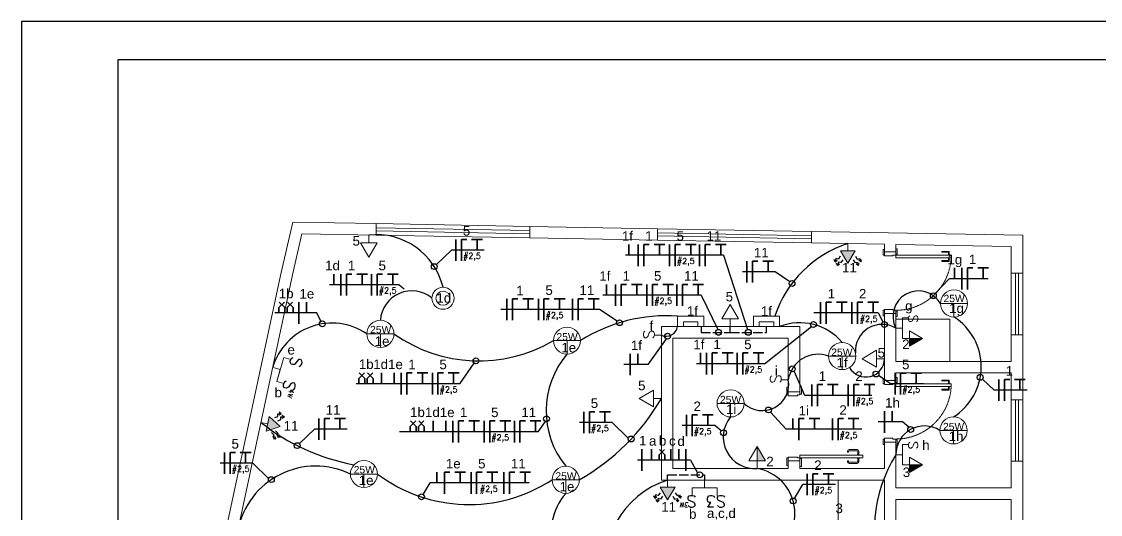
# Model space of a CAD drawing. Header units: millimetres. Extents: x 18652 to 51407, y 18252 to 30404.
# Drawn here: x 31086 to 32490, y 20580 to 21222 of the extents above; entities that cross this region are included whole.
import ezdxf

# ---------------------------------------------------------------- set-up
doc = ezdxf.new("R2010")
doc.units = ezdxf.units.MM
for name, pattern in [('ACAD_ISO02W100', [15, 12, -3]), ('ACAD_ISO04W100', [30, 24, -3, 0, -3]), ('CONTINU', [0]), ('HIDDEN', [0.375, 0.25, -0.125])]:
    doc.linetypes.add(name, pattern=pattern)
for name, color, linetype, lineweight in [('ARQ09252C', 252, 'Continuous', 9), ('EJEL05130C', 130, 'Continuous', 30), ('EJEL0550C', 50, 'Continuous', 35), ('EJEL0580C', 80, 'Continuous', 9), ('EJEL25170C', 170, 'Continuous', 25), ('EJEL25170T', 170, 'ACAD_ISO02W100', 25), ('EJEL25170TP', 1, 'ACAD_ISO04W100', 25), ('EJEL3040C', 40, 'Continuous', 9), ('EJELFORMATO', 170, 'Continuous', 25)]:
    doc.layers.add(name, color=color, linetype=linetype, lineweight=lineweight)
doc.styles.add('ROMANSI', font='RomanS')
doc.styles.add('SR60', font='simplex', dxfattribs={"height": 0.15})
doc.styles.add('SR80', font='SIMPLEX', dxfattribs={"height": 0.1})
doc.styles.get("Standard").update_dxf_attribs({"font": 'arial.ttf'})

# ---------------------------------------------------------------- blocks, each defined once
blk = doc.blocks.new('YTFTYF')
at = {"layer": 'EJEL0580C'}
for radius in [5.5, 3.5]:
    blk.add_circle((0, 0), radius, dxfattribs=at)
blk = doc.blocks.new('TYFYTFTY')
at = {"layer": 'EJEL0580C'}
for q in [(-208, 0), (208, 0), (0, -208)]:
    blk.add_line((0, 0), q, dxfattribs=at)
blk.add_circle((0, 0), 208, dxfattribs=at)
blk = doc.blocks.new('arandext')
at = {"layer": 'EJEL0580C', "linetype": 'Continuous'}
for p, q in [((0, 10), (0, 18)), ((0, -10), (0, 10)), ((0, -10), (0, -18))]:
    blk.add_line(p, q, dxfattribs=at)
blk.add_lwpolyline([(0, 18), (14.5, 18), (14.5, -18), (0, -18)], dxfattribs=at)
at = {"layer": 'EJEL0580C'}
blk.add_lwpolyline([(0, 10), (6.5, 10), (6.5, -10), (0, -10)], dxfattribs=at)
blk = doc.blocks.new('A$C358D43A7')
at = {"layer": 'EJEL0580C'}
for p, q in [((0, 0), (-15.9, 0)), ((0, 0), (0, 16.9)), ((0, 16.9), (0, -16.9)), ((0, 16.9), (28.7, 0)), ((28.7, 0), (0, -16.9))]:
    blk.add_line(p, q, dxfattribs=at)
blk = doc.blocks.new('A$C30B02EAA')
at = {"layer": 'EJEL0580C'}
h = blk.add_hatch(color=256, dxfattribs=at)
h.dxf.hatch_style = 1
h.paths.add_polyline_path([(0, 0), (0, -16.9), (28.7, 0)])
for p, q in [((0, 0), (-15.9, 0)), ((0, 0), (0, 16.9)), ((0, 16.9), (0, -16.9)), ((0, 16.9), (28.7, 0)), ((28.7, 0), (0, -16.9)), ((0, 0), (28.7, 0))]:
    blk.add_line(p, q, dxfattribs=at)
blk = doc.blocks.new('A$C21C60167')
at = {"layer": 'EJEL0580C'}
h = blk.add_hatch(color=256, dxfattribs=at)
h.dxf.hatch_style = 1
h.paths.add_polyline_path([(19.6, 13.8), (34.3, 13.8), (19.6, 38.6)])
for p, q in [((4.9, 13.8), (19.6, 38.6)), ((19.6, 38.6), (34.3, 13.8)), ((19.6, 13.8), (19.6, 38.6)), ((-19.6, 11.5), (-19.6, 0)), ((-19.6, 0), (19.6, 0)), ((19.6, 0), (0, 0)), ((0, 0), (0, -9.5)), ((19.6, 13.8), (4.9, 13.8)), ((4.9, 13.8), (34.3, 13.8)), ((19.6, 13.8), (19.6, 0)), ((0, -9.5), (0, -12.4))]:
    blk.add_line(p, q, dxfattribs=at)
at = {"layer": 'EJEL0580C', "style": 'SR80'}
blk.add_text('S', height=18.3, dxfattribs=at).set_placement((-26, 11.5))
blk = doc.blocks.new('A$C5CDA3447')
at = {"layer": 'EJEL0580C'}
blk.add_line((6.6, 0), (-6.6, 0), dxfattribs=at)
at = {"layer": 'EJEL0580C', "style": 'SR80'}
blk.add_text('S', height=21.2, rotation=270, dxfattribs=at).set_placement((6.6, 7.4))
blk = doc.blocks.new('s s4w')
at = {"layer": 'EJEL0580C'}
for p, q in [((11428, 26367.1), (11428, 26357.5)), ((11460.5, 26367.1), (11460.5, 26357.5)), ((11428, 26357.5), (11460.5, 26357.5)), ((11460.5, 26357.5), (11444.3, 26357.5)), ((11444.3, 26357.5), (11444.3, 26349.6)), ((11444.3, 26349.6), (11444.3, 26347.2))]:
    blk.add_line(p, q, dxfattribs=at)
for s, height, style, p in [('S', 15.2, 'SR80', (11422.7, 26367.1)), ('S', 15.2, 'SR80', (11454.6, 26367.1)), ('4W', 6.09, 'SR60', (11465.2, 26376.2))]:
    blk.add_text(s, height=height, dxfattribs=dict(at, style=style)).set_placement(p)
blk = doc.blocks.new('A$C71E37391')
at = {"layer": 'EJEL0550C', "ltscale": 0.015}
for p, q in [((7, 14), (-7, 14)), ((0, 0), (0, 14))]:
    blk.add_line(p, q, dxfattribs=at)
blk = doc.blocks.new('A$C1116134A')
at = {"layer": 'EJEL0550C', "ltscale": 0.015}
for p, q in [((0, -14), (0, 14)), ((0, 14), (7, 14))]:
    blk.add_line(p, q, dxfattribs=at)
blk = doc.blocks.new('se sew')
at = {"layer": 'EJEL0580C'}
for p, q in [((11559.7, 26459.4), (11559.7, 26449.8)), ((11592.2, 26459.4), (11592.2, 26449.8)), ((11559.7, 26449.8), (11592.2, 26449.8)), ((11592.2, 26449.8), (11576, 26449.8)), ((11576, 26449.8), (11576, 26441.9)), ((11576, 26441.9), (11576, 26439.5))]:
    blk.add_line(p, q, dxfattribs=at)
for s, height, style, p in [('S3', 15.24, 'SR80', (11548.1, 26459.4)), ('S', 15.2, 'SR80', (11586.3, 26459.4)), ('3W', 6.09, 'SR60', (11596.7, 26468.5))]:
    blk.add_text(s, height=height, dxfattribs=dict(at, style=style)).set_placement(p)
blk = doc.blocks.new('A$C33D512FD')
at = {"layer": 'EJEL0550C', "ltscale": 0.015}
for p, q in [((-3.8, 7), (3.3, 14)), ((-3.8, 0), (-3.8, 7)), ((3.8, 7), (-3.3, 14)), ((3.8, 0), (3.8, 7))]:
    blk.add_line(p, q, dxfattribs=at)
blk = doc.blocks.new('A$C51C8040F')
at = {"layer": 'EJEL0580C'}
h = blk.add_hatch(color=256, dxfattribs=at)
h.dxf.hatch_style = 1
h.paths.add_polyline_path([(0, -16.9), (28.7, 0), (0, 16.9)])
for p, q in [((0, 0), (-15.9, 0)), ((0, 0), (0, 16.9)), ((0, 16.9), (0, -16.9)), ((0, 16.9), (28.7, 0)), ((28.7, 0), (0, -16.9))]:
    blk.add_line(p, q, dxfattribs=at)
blk = doc.blocks.new('Tomada para iluminação de emergência')
at = {"layer": 'EJEL25170TP'}
for p, q in [((-0.179, 0.376), (-0.195, 0.335)), ((-0.165, 0.317), (-0.179, 0.376)), ((-0.179, 0.376), (-0.146, 0.346)), ((0.178, 0.376), (0.145, 0.346)), ((0.164, 0.317), (0.178, 0.376)), ((0.178, 0.376), (0.195, 0.335)), ((-0.221, 0.313), (-0.238, 0.272)), ((-0.207, 0.254), (-0.221, 0.313)), ((-0.221, 0.313), (-0.188, 0.284)), ((-0.163, 0.265), (-0.207, 0.254)), ((-0.121, 0.327), (-0.165, 0.317)), ((-0.132, 0.217), (-0.163, 0.265)), ((-0.09, 0.279), (-0.121, 0.327)), ((0.089, 0.279), (0.12, 0.327)), ((0.12, 0.327), (0.164, 0.317)), ((0.131, 0.217), (0.162, 0.265)), ((0.162, 0.265), (0.207, 0.254)), ((0.22, 0.313), (0.187, 0.284)), ((0.207, 0.254), (0.22, 0.313)), ((0.22, 0.313), (0.237, 0.272))]:
    blk.add_line(p, q, dxfattribs=at)
at = {"layer": 'EJEL0580C', "xscale": 0.0076, "yscale": 0.0076, "zscale": 0.0076, "rotation": 90}
blk.add_blockref('A$C51C8040F', (0, 0.121), dxfattribs=at)

msp = doc.modelspace()

# ---------------------------------------------------------------- linework, layer by layer
at = {"layer": 'ARQ09252C'}
for p, q in [((31438.9, 20960.8), (31423.9, 20895.4)), ((31438.9, 20960.8), (31547.3, 20958.9)), ((31547.3, 20943.9), (31547.3, 20958.9)), ((31547.3, 20958.9), (31747.3, 20955.3)), ((31450.8, 20945.6), (31438.6, 20892.1)), ((31547.3, 20943.9), (31450.8, 20945.6)), ((31547.3, 20953.4), (31747.3, 20949.8)), ((31547.3, 20949.4), (31747.3, 20945.8)), ((31547.3, 20943.9), (31747.3, 20940.3)), ((31913.6, 20952.3), (31747.3, 20955.3)), ((31747.3, 20940.3), (31747.3, 20955.3)), ((31913.5, 20942.8), (32113.5, 20939.2)), ((31913.6, 20937.3), (31913.6, 20952.3)), ((31913.6, 20952.3), (32113.6, 20948.7)), ((31913.6, 20946.8), (32113.6, 20943.2)), ((32388.6, 20943.7), (32113.6, 20948.7)), ((32113.6, 20933.7), (32113.6, 20948.7)), ((32388.6, 20894.2), (32388.6, 20943.7)), ((31913.6, 20937.3), (31747.3, 20940.3)), ((31913.6, 20937.3), (32113.6, 20933.7)), ((32208.6, 20932), (32113.6, 20933.7)), ((32208.6, 20922), (32208.6, 20932)), ((32373.6, 20929), (32223.6, 20931.7)), ((32223.6, 20922), (32223.6, 20931.7)), ((32373.6, 20894.2), (32373.6, 20929)), ((32207.1, 20925), (32207.1, 20918)), ((32208.6, 20925), (32207.1, 20925)), ((32207.1, 20918), (32208.6, 20918)), ((32208.6, 20918), (32208.6, 20925)), ((32208.6, 20922), (32223.6, 20922)), ((32208.6, 20922), (32223.6, 20922)), ((32208.6, 20917), (32208.6, 20922)), ((32219.6, 20917), (32208.6, 20917)), ((32223.6, 20918), (32219.6, 20918)), ((32219.6, 20918), (32219.6, 20917)), ((32223.6, 20919), (32223.6, 20926)), ((32223.6, 20926), (32225.1, 20926)), ((32223.6, 20922), (32223.6, 20918)), ((32225.1, 20919), (32223.6, 20919)), ((32223.6, 20914.5), (32223.6, 20918)), ((32223.6, 20918), (32295.6, 20918)), ((32225.1, 20926), (32225.1, 20919)), ((32283.5, 20921.6), (32283.5, 20922.7)), ((32283.5, 20922.7), (32292.2, 20922.7)), ((32292.2, 20921.6), (32283.5, 20921.6)), ((32283.7, 20921.6), (32283.7, 20922.7)), ((32291.5, 20918), (32291.5, 20918.2)), ((32293.8, 20918), (32291.5, 20918)), ((32291.8, 20918.5), (32293.5, 20918.5)), ((32293, 20922.7), (32292.2, 20922.7)), ((32292.2, 20921.6), (32292.2, 20918.5)), ((32292.2, 20918.5), (32293, 20918.5)), ((32293, 20918.5), (32293, 20922.7)), ((32293.8, 20918.2), (32293.8, 20918)), ((32295.6, 20918), (32295.6, 20914.5)), ((32295.6, 20914.5), (32223.6, 20914.5)), ((32292.2, 20910.9), (32283.5, 20910.9)), ((32283.5, 20910.9), (32283.5, 20909.7)), ((32283.5, 20909.7), (32292.2, 20909.7)), ((32283.7, 20910.9), (32283.7, 20909.7)), ((32293.8, 20914.5), (32291.5, 20914.5)), ((32291.5, 20914.5), (32291.5, 20914.3)), ((32291.8, 20914), (32293.5, 20914)), ((32292.2, 20910.9), (32292.2, 20914)), ((32293, 20909.7), (32292.2, 20909.7)), ((32293, 20914), (32293, 20909.7)), ((32293.8, 20914.3), (32293.8, 20914.5)), ((31423.9, 20895.4), (31333.5, 20473.6)), ((31438.6, 20892.1), (31351.2, 20484.5)), ((32373.6, 20894.2), (32388.6, 20894.2)), ((32373.6, 20894.2), (32373.6, 20814.2)), ((32379.1, 20894.2), (32379.1, 20814.2)), ((32383.1, 20894.2), (32383.1, 20814.2)), ((32388.6, 20894.2), (32388.6, 20814.2)), ((32207.1, 20846), (32207.1, 20839)), ((32208.6, 20846), (32207.1, 20846)), ((32219.6, 20847), (32208.6, 20847)), ((32208.6, 20847), (32208.6, 20842)), ((32208.6, 20839), (32208.6, 20846)), ((32219.6, 20846), (32219.6, 20847)), ((32223.6, 20846), (32219.6, 20846)), ((32223.6, 20842), (32223.6, 20846)), ((32223.6, 20838), (32223.6, 20845)), ((32223.6, 20845), (32225.1, 20845)), ((32225.1, 20845), (32225.1, 20838)), ((32207.1, 20839), (32208.6, 20839)), ((32208.6, 20754.4), (32208.6, 20842)), ((32208.6, 20842), (32223.6, 20842)), ((32208.6, 20842), (32223.6, 20842)), ((32223.6, 20779.4), (32223.6, 20842)), ((32225.1, 20838), (32223.6, 20838)), ((32223.6, 20834.4), (32293.6, 20834.4)), ((32293.6, 20834.4), (32293.6, 20779.4)), ((32098.6, 20824.8), (31918.6, 20824.8)), ((31918.6, 20824.8), (31918.6, 20624.8)), ((32098.6, 20739.8), (32098.6, 20824.8)), ((32083.6, 20809.8), (31933.6, 20809.8)), ((31933.6, 20809.8), (31933.6, 20639.8)), ((32083.6, 20809.8), (32083.6, 20739.8)), ((32373.6, 20779.4), (32373.6, 20814.2)), ((32373.6, 20814.2), (32388.6, 20814.2)), ((32388.6, 20729.6), (32388.6, 20814.2)), ((32373.6, 20779.4), (32223.6, 20779.4)), ((32373.6, 20764.4), (32223.6, 20764.4)), ((32223.6, 20764.4), (32223.6, 20754.4)), ((32373.6, 20729.6), (32373.6, 20764.4)), ((32098.6, 20736.8), (32098.6, 20746.8)), ((32098.6, 20746.8), (32100.6, 20746.8)), ((32100.6, 20746.8), (32100.6, 20736.8)), ((32207.1, 20757.4), (32207.1, 20750.4)), ((32208.6, 20757.4), (32207.1, 20757.4)), ((32207.1, 20750.4), (32208.6, 20750.4)), ((32208.6, 20750.4), (32208.6, 20757.4)), ((32223.6, 20754.4), (32208.6, 20754.4)), ((32208.6, 20754.4), (32223.6, 20754.4)), ((32208.6, 20749.4), (32208.6, 20754.4)), ((32219.6, 20749.4), (32208.6, 20749.4)), ((32223.6, 20750.4), (32219.6, 20750.4)), ((32219.6, 20750.4), (32219.6, 20749.4)), ((32223.6, 20751.4), (32223.6, 20758.4)), ((32223.6, 20758.4), (32225.1, 20758.4)), ((32223.6, 20754.4), (32223.6, 20750.4)), ((32225.1, 20751.4), (32223.6, 20751.4)), ((32223.6, 20746.9), (32223.6, 20750.4)), ((32223.6, 20750.4), (32295.6, 20750.4)), ((32295.6, 20746.9), (32223.6, 20746.9)), ((32225.1, 20758.4), (32225.1, 20751.4)), ((32283.5, 20754), (32283.5, 20755.1)), ((32283.5, 20755.1), (32292.2, 20755.1)), ((32292.2, 20754), (32283.5, 20754)), ((32283.7, 20754), (32283.7, 20755.1)), ((32291.5, 20750.4), (32291.5, 20750.6)), ((32293.8, 20750.4), (32291.5, 20750.4)), ((32293.8, 20746.9), (32291.5, 20746.9)), ((32291.5, 20746.9), (32291.5, 20746.7)), ((32291.8, 20750.9), (32293.5, 20750.9)), ((32291.8, 20746.4), (32293.5, 20746.4)), ((32293, 20755.1), (32292.2, 20755.1)), ((32292.2, 20754), (32292.2, 20750.9)), ((32292.2, 20750.9), (32293, 20750.9)), ((32292.2, 20743.3), (32292.2, 20746.4)), ((32293, 20750.9), (32293, 20755.1)), ((32293, 20746.4), (32293, 20742.2)), ((32293.8, 20750.6), (32293.8, 20750.4)), ((32293.8, 20746.7), (32293.8, 20746.9)), ((32295.6, 20750.4), (32295.6, 20746.9)), ((32081.6, 20745.8), (32081.6, 20735.8)), ((32083.6, 20745.8), (32081.6, 20745.8)), ((32081.6, 20735.8), (32083.6, 20735.8)), ((32083.6, 20735.8), (32083.6, 20745.8)), ((32098.6, 20739.8), (32083.6, 20739.8)), ((32098.6, 20739.8), (32083.6, 20739.8)), ((32083.6, 20739.8), (32083.6, 20734.8)), ((32083.6, 20739.8), (32083.6, 20734.8)), ((32095.6, 20734.8), (32083.6, 20734.8)), ((32095.6, 20734.8), (32083.6, 20734.8)), ((32095.6, 20734.8), (32095.6, 20735.8)), ((32095.6, 20734.8), (32095.6, 20735.8)), ((32098.6, 20735.8), (32095.6, 20735.8)), ((32098.6, 20739.8), (32098.6, 20735.8)), ((32098.6, 20739.8), (32098.6, 20735.8)), ((32100.6, 20736.8), (32098.6, 20736.8)), ((32292.2, 20743.3), (32283.5, 20743.3)), ((32283.5, 20743.3), (32283.5, 20742.2)), ((32283.5, 20742.2), (32292.2, 20742.2)), ((32283.7, 20743.3), (32283.7, 20742.2)), ((32293, 20742.2), (32292.2, 20742.2)), ((32373.6, 20729.6), (32388.6, 20729.6)), ((32373.6, 20729.6), (32373.6, 20649.6)), ((32379.1, 20729.6), (32379.1, 20649.6)), ((32383.1, 20729.6), (32383.1, 20649.6)), ((32388.6, 20729.6), (32388.6, 20649.6)), ((32207.1, 20678.4), (32207.1, 20671.4)), ((32208.6, 20678.4), (32207.1, 20678.4)), ((32219.6, 20679.4), (32208.6, 20679.4)), ((32208.6, 20679.4), (32208.6, 20674.4)), ((32208.6, 20671.4), (32208.6, 20678.4)), ((32219.6, 20678.4), (32219.6, 20679.4)), ((32223.6, 20678.4), (32219.6, 20678.4)), ((32223.6, 20674.4), (32223.6, 20678.4)), ((32223.6, 20670.4), (32223.6, 20677.4)), ((32223.6, 20677.4), (32225.1, 20677.4)), ((32225.1, 20677.4), (32225.1, 20670.4)), ((32160.6, 20661.3), (32160.6, 20662.3)), ((32162.1, 20662.3), (32162.1, 20661.3)), ((32162.8, 20664.6), (32173.3, 20664.6)), ((32173.3, 20663.1), (32162.8, 20663.1)), ((32174.1, 20657.8), (32174.1, 20662.3)), ((32175.6, 20662.3), (32175.6, 20657.8)), ((32207.1, 20671.4), (32208.6, 20671.4)), ((32223.6, 20674.4), (32208.6, 20674.4)), ((32208.6, 20674.4), (32208.6, 20639.8)), ((32208.6, 20674.4), (32223.6, 20674.4)), ((32223.6, 20614.8), (32223.6, 20674.4)), ((32225.1, 20670.4), (32223.6, 20670.4)), ((32081.6, 20643.8), (32081.6, 20653.8)), ((32081.6, 20653.8), (32083.6, 20653.8)), ((32095.6, 20654.8), (32083.6, 20654.8)), ((32095.6, 20654.8), (32083.6, 20654.8)), ((32083.6, 20649.8), (32083.6, 20654.8)), ((32083.6, 20649.8), (32083.6, 20654.8)), ((32083.6, 20653.8), (32083.6, 20643.8)), ((32083.6, 20649.8), (32083.6, 20639.8)), ((32098.6, 20649.8), (32083.6, 20649.8)), ((32098.6, 20649.8), (32083.6, 20649.8)), ((32095.6, 20654.8), (32095.6, 20653.8)), ((32095.6, 20654.8), (32095.6, 20653.8)), ((32098.6, 20653.8), (32095.6, 20653.8)), ((32098.6, 20657.3), (32180.6, 20657.3)), ((32098.6, 20653.8), (32098.6, 20657.3)), ((32098.6, 20649.8), (32098.6, 20653.8)), ((32098.6, 20649.8), (32098.6, 20653.8)), ((32180.6, 20653.8), (32098.6, 20653.8)), ((32100.6, 20652.8), (32098.6, 20652.8)), ((32098.6, 20652.8), (32098.6, 20642.8)), ((32098.6, 20639.8), (32098.6, 20649.8)), ((32100.6, 20642.8), (32100.6, 20652.8)), ((32162.1, 20661.3), (32160.6, 20661.3)), ((32162.1, 20649.8), (32160.6, 20649.8)), ((32160.6, 20649.8), (32160.6, 20648.8)), ((32162.1, 20648.8), (32162.1, 20649.8)), ((32173.3, 20648.1), (32162.8, 20648.1)), ((32176.3, 20657.8), (32173.3, 20657.8)), ((32173.3, 20657.8), (32173.3, 20657.3)), ((32173.3, 20657.3), (32176.3, 20657.3)), ((32173.3, 20653.3), (32173.3, 20653.8)), ((32173.3, 20653.8), (32176.3, 20653.8)), ((32176.3, 20653.3), (32173.3, 20653.3)), ((32175.6, 20657.8), (32174.1, 20657.8)), ((32175.6, 20653.3), (32174.1, 20653.3)), ((32174.1, 20653.3), (32174.1, 20648.8)), ((32175.6, 20648.8), (32175.6, 20653.3)), ((32176.3, 20657.3), (32176.3, 20657.8)), ((32176.3, 20653.8), (32176.3, 20653.3)), ((32180.6, 20657.3), (32180.6, 20653.8)), ((32373.6, 20614.8), (32373.6, 20649.6)), ((32373.6, 20649.6), (32388.6, 20649.6)), ((32388.6, 20614.8), (32388.6, 20649.6)), ((32083.6, 20639.8), (31933.6, 20639.8)), ((32083.6, 20643.8), (32081.6, 20643.8)), ((32098.6, 20642.8), (32100.6, 20642.8)), ((32208.6, 20639.8), (32098.6, 20639.8)), ((32162.8, 20646.6), (32173.3, 20646.6)), ((32208.6, 20624.8), (31918.6, 20624.8)), ((32148.6, 20624.8), (32148.6, 20434.8)), ((32208.6, 20434.8), (32208.6, 20624.8)), ((32223.6, 20614.8), (32373.6, 20614.8)), ((32388.6, 19825.9), (32388.6, 20614.8)), ((32223.6, 20434.8), (32223.6, 20599.8)), ((32223.6, 20599.8), (32373.6, 20599.8)), ((32373.6, 20434.8), (32373.6, 20599.8))]:
    msp.add_line(p, q, dxfattribs=at)
at = {"layer": 'ARQ09252C', "linetype": 'CONTINU'}
msp.add_line((32047.5, 20809.8), (32039.4, 20809.8), dxfattribs=at)
at = {"layer": 'ARQ09252C', "color": 0}
for p, q in [((32098.6, 20653.8), (32098.6, 20657.3)), ((32098.6, 20657.3), (32180.6, 20657.3)), ((32180.6, 20653.8), (32098.6, 20653.8)), ((32180.6, 20657.3), (32180.6, 20653.8))]:
    msp.add_line(p, q, dxfattribs=at)
at = {"layer": 'ARQ09252C', "linetype": 'HIDDEN'}
for centre in [(32223.6, 20918), (32223.6, 20750.4)]:
    msp.add_arc(centre, 72, 270, 0, dxfattribs=at)
at = {"layer": 'ARQ09252C'}
for centre, radius, start, end in [((32291.8, 20918.2), 0.3, 90, 180), ((32293.5, 20918.2), 0.3, 0, 90), ((32291.8, 20914.3), 0.3, 180, 270), ((32293.5, 20914.3), 0.3, 270, 0), ((32291.8, 20750.6), 0.3, 90, 180), ((32291.8, 20746.7), 0.3, 180, 270), ((32293.5, 20750.6), 0.3, 0, 90), ((32293.5, 20746.7), 0.3, 270, 360), ((32162.8, 20662.3), 2.25, 90, 180), ((32162.8, 20662.3), 0.75, 90, 180), ((32173.3, 20662.3), 2.25, 0, 90), ((32173.3, 20662.3), 0.75, 0, 90), ((32162.8, 20648.8), 2.25, 180, 270), ((32162.8, 20648.8), 0.75, 180, 270), ((32173.3, 20648.8), 2.25, 270, 0), ((32173.3, 20648.8), 0.75, 270, 0)]:
    msp.add_arc(centre, radius, start, end, dxfattribs=at)
at = {"layer": 'EJEL05130C', "ltscale": 0.2}
for p, q in [((31625.8, 20905.5), (31645.3, 20924.4)), ((31687.9, 20924.4), (31645.3, 20924.4)), ((31999.4, 20917.7), (31871.8, 20917.7)), ((31999.4, 20917.7), (32030.4, 20821)), ((32066.5, 20896), (32023.9, 20896)), ((32085.4, 20883.2), (32066.5, 20896)), ((32292.8, 20887.1), (32274.7, 20868)), ((32343.5, 20887.1), (32292.8, 20887.1)), ((31577.4, 20879.1), (31486.9, 20879.1)), ((31577.4, 20879.1), (31583.7, 20873.9)), ((31970.1, 20865.7), (31842.4, 20865.7)), ((31970.1, 20865.7), (31991.8, 20821)), ((31838.1, 20847.1), (31709.7, 20847.1)), ((31861, 20831.9), (31838.1, 20847.1)), ((31470, 20842.5), (31415.7, 20842.5)), ((31475.5, 20831.7), (31470, 20842.5)), ((32200.5, 20842.5), (32116.7, 20842.5)), ((32200.5, 20842.5), (32206.8, 20830.9)), ((32052.7, 20776.5), (32113.8, 20824.8)), ((31901.2, 20775.4), (31925, 20808.8)), ((31656.2, 20750.4), (31675, 20777.2)), ((31901.2, 20775.4), (31869.8, 20775.4)), ((32052.7, 20776.5), (31964, 20776.5)), ((32105, 20735.2), (32091.3, 20766.9)), ((32216.7, 20750.3), (32200.8, 20760.9)), ((31656.2, 20750.4), (31521.3, 20750.4)), ((32259.4, 20750.3), (32216.7, 20750.3)), ((32351.6, 20741.9), (32336.1, 20756.2)), ((32192.1, 20735.2), (32105, 20735.2)), ((32394.3, 20741.9), (32351.6, 20741.9)), ((32080.7, 20691), (32060.3, 20713.4)), ((31447.5, 20672.4), (31467, 20691.3)), ((31509.6, 20691.3), (31467, 20691.3)), ((31758.3, 20687.9), (31767.6, 20701.2)), ((31854.4, 20699.9), (31811.8, 20699.9)), ((31875.4, 20679.5), (31854.4, 20699.9)), ((31988, 20695.9), (31945.4, 20695.9)), ((31996.4, 20689), (31988, 20695.9)), ((32179.3, 20691), (32080.7, 20691)), ((32232, 20700.7), (32200.6, 20700.7)), ((32240.4, 20693.8), (32232, 20700.7)), ((31758.3, 20687.9), (31577.9, 20687.9)), ((31956.2, 20650.9), (31887.2, 20650.9)), ((31956.2, 20650.9), (31965.5, 20634.3)), ((31386.9, 20647), (31344.3, 20647)), ((31407.4, 20626.8), (31386.9, 20647)), ((31608.4, 20606.2), (31617.7, 20621.2)), ((31746.6, 20621.2), (31617.7, 20621.2)), ((32091.8, 20601), (32102.4, 20619.2)), ((32145, 20619.2), (32102.4, 20619.2))]:
    msp.add_line(p, q, dxfattribs=at)
at = {"layer": 'EJEL05130C', "ltscale": 0.001}
for centre in [(31623, 20902.9), (32088.5, 20881), (32272.3, 20865), (31477.3, 20828.3), (31864.1, 20829.8), (32116.3, 20827.6), (32208.6, 20827.5), (31992.8, 20817.3), (32031.6, 20817.3), (31926.6, 20812.3), (31677.2, 20780.3), (32088.7, 20769.7), (32197.7, 20763), (32333.3, 20758.7), (32057.8, 20716.2), (31769, 20704.8), (31999.4, 20686.6), (32242.8, 20690.8), (31879.1, 20678.4), (31444.7, 20669.8), (31968.4, 20631.8), (31411, 20625.5), (31606.4, 20603), (32089.9, 20597.7)]:
    msp.add_circle(centre, 3.8, dxfattribs=at)
at = {"layer": 'EJEL0550C', "ltscale": 0.015}
for p, q in [((31651, 20910.3), (31651, 20938.4)), ((31876.3, 20917.7), (31876.3, 20931.8)), ((31888.2, 20903.7), (31888.2, 20931.8)), ((31929.1, 20903.7), (31929.1, 20931.8)), ((31968.2, 20903.7), (31968.2, 20931.8)), ((32029.7, 20882), (32029.7, 20910)), ((32299.9, 20887.1), (32299.9, 20901.2)), ((32309.3, 20873.1), (32309.3, 20901.2)), ((31492.2, 20879.1), (31492.2, 20893.2)), ((31501.5, 20865.1), (31501.5, 20893.2)), ((31541.3, 20865.1), (31541.3, 20893.2)), ((31846.9, 20865.7), (31846.9, 20879.7)), ((31858.9, 20851.7), (31858.9, 20879.7)), ((31899.7, 20851.7), (31899.7, 20879.7)), ((31938.8, 20851.7), (31938.8, 20879.7)), ((31717.6, 20833), (31717.6, 20861.1)), ((31758.5, 20833), (31758.5, 20861.1)), ((31802.8, 20833), (31802.8, 20861.1)), ((31446.6, 20828.5), (31446.6, 20856.5)), ((31456.8, 20842.5), (31456.8, 20856.5)), ((32125.7, 20828.4), (32125.7, 20856.5)), ((32166.3, 20828.4), (32166.3, 20856.5)), ((31877.8, 20761.4), (31877.8, 20789.5)), ((31888, 20775.4), (31888, 20789.5)), ((31969.2, 20776.5), (31969.2, 20790.5)), ((31977.1, 20762.5), (31977.1, 20790.5)), ((32017, 20762.5), (32017, 20790.5)), ((31554.4, 20750.4), (31554.4, 20764.4)), ((31570.7, 20750.4), (31570.7, 20764.4)), ((31580, 20736.4), (31580, 20764.4)), ((31620.5, 20736.4), (31620.5, 20764.4)), ((32222.5, 20736.3), (32222.5, 20764.4)), ((32114.1, 20721.2), (32114.1, 20749.2)), ((32161.7, 20721.2), (32161.7, 20749.2)), ((32357.4, 20727.9), (32357.4, 20756)), ((31472.7, 20677.3), (31472.7, 20705.3)), ((31817.5, 20685.8), (31817.5, 20713.9)), ((31951.2, 20681.9), (31951.2, 20709.9)), ((32089.6, 20691), (32089.6, 20705)), ((32141, 20677), (32141, 20705)), ((32208.6, 20686.6), (32208.6, 20714.7)), ((32218.8, 20700.7), (32218.8, 20714.7)), ((31621.7, 20687.9), (31621.7, 20702)), ((31638, 20687.9), (31638, 20702)), ((31647.3, 20673.9), (31647.3, 20702)), ((31687.8, 20673.9), (31687.8, 20702)), ((31727.2, 20673.9), (31727.2, 20702)), ((31893, 20636.9), (31893, 20665)), ((31905.7, 20650.9), (31905.7, 20665)), ((31930.6, 20650.9), (31930.6, 20665)), ((31941.1, 20650.9), (31941.1, 20665)), ((31950.1, 20636.9), (31950.1, 20665)), ((31350, 20633), (31350, 20661)), ((31626.3, 20621.2), (31626.3, 20635.2)), ((31670.9, 20607.2), (31670.9, 20635.2)), ((31713.5, 20607.2), (31713.5, 20635.2)), ((32108.1, 20605.2), (32108.1, 20633.2))]:
    msp.add_line(p, q, dxfattribs=at)
at = {"layer": 'EJEL25170C', "linetype": 'ACAD_ISO02W100'}
for p, q in [((31970.3, 20824.8), (31970.3, 20817.3)), ((31970.3, 20817.3), (32008, 20817.3)), ((32008, 20817.3), (32008, 20824.8))]:
    msp.add_line(p, q, dxfattribs=at)
at = {"layer": 'EJEL25170C'}
for centre, radius, start, end in [((31547.4, 20854.9), 89.6, 13.7135, 96.0256), ((32207.4, 20791.2), 149, 108.134, 161.481), ((31593.7, 20830.5), 40.9, 49.8992, 176.5112), ((32252.9, 20838.2), 33.1, 30.2467, 207.6207), ((31925.7, 20628.5), 210.5, 86.2444, 122.2593), ((32257.6, 20772.5), 77, 302.1904, 57.2185), ((31489.8, 20749), 80.3, 55.5935, 163.4478), ((31924.7, 20827.1), 15, 245.6254, 351.3139), ((32098.5, 20757.6), 72.2, 40.101, 111.3538), ((32205.9, 20792.7), 35, 59.5959, 183.397), ((31681.1, 20971.9), 191.7, 234.797, 300.3567), ((31882.5, 20714.9), 114, 139.6201, 219.06), ((32122.5, 20749.4), 39.4, 69.9074, 171.2127), ((32184.5, 20783.3), 24.2, 208.9991, 359.3485), ((32049.9, 20749.5), 34.2, 226.1877, 9.9789), ((31667, 20878.5), 291.6, 299.7536, 329.626), ((32040, 20680.8), 41, 139.9933, 274.2348), ((31570.2, 20918.4), 278.4, 231.6409, 259.3059), ((32260.8, 20658.2), 37.2, 57.4221, 180.3997), ((32382.3, 20559.1), 187, 148.0743, 201.7285), ((31468.7, 20539.8), 103.3, 64.1098, 168.5602), ((32033.2, 20581.7), 59, 298.4469, 80.3908), ((31668.1, 20790.9), 197.8, 233.0744, 303.1693), ((31962.3, 20513.3), 117.2, 107.7528, 193.8759), ((31853.1, 20556.4), 78.2, 139.1097, 258.368)]:
    msp.add_arc(centre, radius, start, end, dxfattribs=at)
at = {"layer": 'EJEL25170T'}
for p, q in [((32008, 20817.3), (32055.2, 20817.3)), ((32055.2, 20817.3), (32055.2, 20824.8)), ((31926.6, 20624.8), (31926.6, 20631.8)), ((31926.6, 20631.8), (31974.6, 20631.8)), ((31974.6, 20631.8), (31974.6, 20624.8))]:
    msp.add_line(p, q, dxfattribs=at)
at = {"layer": 'EJELFORMATO', "color": 7}
msp.add_lwpolyline([(31086.1, 18252), (35291.1, 18252), (35291.1, 21222), (31086.1, 21222)], close=True, dxfattribs=at)
at = {"layer": 'EJELFORMATO'}
msp.add_lwpolyline([(35241.1, 18302), (35241.1, 21172), (31211.1, 21172), (31211.1, 18302)], close=True, dxfattribs=at)

# ---------------------------------------------------------------- block references
at = {"layer": 'EJEL05130C', "rotation": 253.926575846399}
msp.add_blockref('s s4w', (9264.1, 39063.5), dxfattribs=at)
at = {"layer": 'EJEL0550C'}
for name, p in [('A$C1116134A', (31658.3, 20924.4)), ('A$C71E37391', (31678.6, 20924.4)), ('A$C1116134A', (31895.5, 20917.7)), ('A$C71E37391', (31915.9, 20917.7)), ('A$C1116134A', (31936.4, 20917.7)), ('A$C71E37391', (31956.7, 20917.7)), ('A$C1116134A', (31975.5, 20917.7)), ('A$C71E37391', (31995.8, 20917.7)), ('A$C1116134A', (32037, 20896)), ('A$C71E37391', (32057.3, 20896)), ('A$C1116134A', (32316.6, 20887.1)), ('A$C71E37391', (32337, 20887.1)), ('A$C1116134A', (31508.8, 20879.1)), ('A$C71E37391', (31529.1, 20879.1)), ('A$C1116134A', (31548.6, 20879.1)), ('A$C71E37391', (31569, 20879.1)), ('A$C1116134A', (31866.2, 20865.7)), ('A$C71E37391', (31886.5, 20865.7)), ('A$C1116134A', (31907, 20865.7)), ('A$C71E37391', (31927.4, 20865.7)), ('A$C1116134A', (31946.1, 20865.7)), ('A$C71E37391', (31966.4, 20865.7)), ('A$C1116134A', (31724.9, 20847.1)), ('A$C71E37391', (31745.2, 20847.1)), ('A$C1116134A', (31765.7, 20847.1)), ('A$C71E37391', (31786.1, 20847.1)), ('A$C1116134A', (31810.1, 20847.1)), ('A$C71E37391', (31830.4, 20847.1)), ('A$C33D512FD', (31424.7, 20842.5)), ('A$C33D512FD', (31435.4, 20842.5)), ('A$C1116134A', (32133, 20842.5)), ('A$C71E37391', (32153.4, 20842.5)), ('A$C1116134A', (32173.6, 20842.5)), ('A$C71E37391', (32194, 20842.5)), ('A$C1116134A', (31984.4, 20776.5)), ('A$C71E37391', (32004.7, 20776.5)), ('A$C1116134A', (32024.3, 20776.5)), ('A$C71E37391', (32044.7, 20776.5)), ('A$C33D512FD', (31528.8, 20750.4)), ('A$C33D512FD', (31539.6, 20750.4)), ('A$C1116134A', (31587.3, 20750.4)), ('A$C71E37391', (31607.6, 20750.4)), ('A$C1116134A', (31627.8, 20750.4)), ('A$C71E37391', (31648.2, 20750.4)), ('A$C1116134A', (32229.8, 20750.3)), ('A$C71E37391', (32250.1, 20750.3)), ('A$C1116134A', (32121.4, 20735.2)), ('A$C71E37391', (32141.7, 20735.2)), ('A$C1116134A', (32169, 20735.2)), ('A$C71E37391', (32189.3, 20735.2)), ('A$C1116134A', (32364.7, 20741.9)), ('A$C71E37391', (32385, 20741.9)), ('A$C1116134A', (31480, 20691.3)), ('A$C71E37391', (31500.3, 20691.3)), ('A$C1116134A', (31824.8, 20699.9)), ('A$C71E37391', (31845.1, 20699.9)), ('A$C1116134A', (31958.5, 20695.9)), ('A$C71E37391', (31978.8, 20695.9)), ('A$C1116134A', (32097.3, 20691)), ('A$C71E37391', (32117.7, 20691)), ('A$C1116134A', (32148.3, 20691)), ('A$C71E37391', (32168.6, 20691)), ('A$C33D512FD', (31595.5, 20687.9)), ('A$C33D512FD', (31606.2, 20687.9)), ('A$C1116134A', (31654.6, 20687.9)), ('A$C71E37391', (31674.9, 20687.9)), ('A$C1116134A', (31695.1, 20687.9)), ('A$C71E37391', (31715.4, 20687.9)), ('A$C1116134A', (31734.5, 20687.9)), ('A$C71E37391', (31754.8, 20687.9)), ('A$C33D512FD', (31919.3, 20650.9)), ('A$C1116134A', (31357.3, 20647)), ('A$C71E37391', (31377.6, 20647)), ('A$C1116134A', (31636.3, 20621.2)), ('A$C71E37391', (31656.6, 20621.2)), ('A$C1116134A', (31678.1, 20621.2)), ('A$C71E37391', (31698.5, 20621.2)), ('A$C1116134A', (31720.8, 20621.2)), ('A$C71E37391', (31741.2, 20621.2)), ('A$C1116134A', (32115.4, 20619.2)), ('A$C71E37391', (32135.8, 20619.2))]:
    msp.add_blockref(name, p, dxfattribs=at)
at = {"layer": 'EJEL0580C'}
for name, p, xscale, yscale, zscale, rotation in [('A$C358D43A7', (31538, 20933.8), 0.645886, 0.645886, 0.645886, 270), ('A$C358D43A7', (32008, 20835.1), 0.645886, 0.645886, 0.645886, 89.99999999999997), ('arandext', (31956.6, 20824.8), 0.9475441421562776, 0.9475441421562776, 0.9475441421562776, 89.99999999999999), ('arandext', (32055.2, 20824.8), 0.9475441421562776, 0.9475441421562776, 0.9475441421562776, 89.99999999999999), ('A$C21C60167', (32232, 20822.8), 0.67988, 0.67988, 0.67988, 270), ('A$C5CDA3447', (31914, 20813.5), 0.67988, 0.67988, 0.67988, 180), ('A$C358D43A7', (32198.3, 20783), 0.645886, 0.645886, 0.645886, 180), ('A$C5CDA3447', (32079, 20755.4), 0.67988, 0.67988, 0.67988, 180), ('A$C358D43A7', (31908.3, 20731), 0.645886, 0.645886, 0.645886, 180), ('A$C30B02EAA', (32043, 20650.1), 0.645886, 0.645886, 0.645886, 89.99999999999999), ('A$C21C60167', (32232, 20658), 0.67988, 0.67988, 0.67988, 270)]:
    msp.add_blockref(name, p, dxfattribs=dict(at, xscale=xscale, yscale=yscale, zscale=zscale, rotation=rotation))
at = {"layer": 'EJEL25170C', "rotation": 180}
msp.add_blockref('se sew', (43550.6, 47064.4), dxfattribs=at)
at = {"layer": 'EJEL25170TP', "xscale": 75.46928999251448, "yscale": 75.46928999251448, "zscale": 75.46928999251448}
for p, rotation in [((32161.1, 20932.8), 180), ((31397.4, 20700), 257.8972919531823), ((31926.6, 20624.8), 180)]:
    msp.add_blockref('Tomada para iluminação de emergência', p, dxfattribs=dict(at, rotation=rotation))
at = {"layer": 'EJEL3040C'}
for name, p, xscale, yscale, zscale in [('YTFTYF', (31634.4, 20861.7), 2.620092945113218, 2.620092945113218, 2.620092945113218), ('TYFYTFTY', (32299.2, 20854.9), 0.08498500000000002, 0.08498500000000002, 0.08498500000000002), ('TYFYTFTY', (31552.9, 20815.3), 0.08498500000000002, 0.08498500000000002, 0.08498500000000002), ('TYFYTFTY', (31795.7, 20806.5), 0.08498500000000002, 0.08498500000000002, 0.08498500000000002), ('TYFYTFTY', (32153.7, 20786.4), 0.08498500000000002, 0.08498500000000002, 0.08498500000000002), ('TYFYTFTY', (32008.6, 20724.8), 0.08498500000000002, 0.08498500000000002, 0.08498500000000002), ('TYFYTFTY', (32298.6, 20689.6), 0.08498500000000002, 0.08498500000000002, 0.08498500000000002), ('TYFYTFTY', (31531.5, 20632.8), 0.08498500000000002, 0.08498500000000002, 0.08498500000000002), ('TYFYTFTY', (31794, 20625.3), 0.08498500000000002, 0.08498500000000002, 0.08498500000000002)]:
    msp.add_blockref(name, p, dxfattribs=dict(at, xscale=xscale, yscale=yscale, zscale=zscale))

# ---------------------------------------------------------------- texts
at = {"layer": 'EJEL05130C', "attachment_point": 1}
for s, width, gutter_width, heights, insert, char_height in [('5', 64.992, 61.9, [0], (31516.7, 20942.6), 12.4), ('5', 64.992, 61.9, [0], (31660.2, 20955.7), 12.4), ('1f', 64.992, 61.9, [0], (31867.1, 20948.9), 12.38), ('1', 64.992, 61.9, [0], (31897.4, 20949), 12.4), ('5', 64.992, 61.9, [0], (31938.2, 20949), 12.4), ('11', 64.992, 61.9, [0], (31977.3, 20949), 12.38), ('11', 64.992, 61.9, [0], (32038.8, 20927.3), 12.38), ('1g', 64.992, 61.9, [0], (32290.7, 20918.3), 12.38), ('1', 64.992, 61.9, [0], (32318.5, 20918.5), 12.4), ('1d', 64.992, 61.9, [0], (31481, 20910.6), 12.38), ('1', 64.992, 61.9, [0], (31510.6, 20910.5), 12.4), ('5', 64.992, 61.9, [0], (31550.5, 20910.5), 12.4), ('11', 64.992, 61.9, [0], (32153.6, 20907.8), 12.38), ('1f', 64.992, 61.9, [0], (31837.7, 20896.8), 12.38), ('1', 64.992, 61.9, [0], (31868, 20897), 12.4), ('5', 64.992, 61.9, [0], (31908.9, 20897), 12.4), ('11', 64.992, 61.9, [0], (31947.9, 20897), 12.38), ('1b', 64.992, 61.9, [0], (31420.7, 20874.1), 12.38), ('1e', 64.992, 61.9, [0], (31447.6, 20873.7), 12.38), ('1', 64.992, 61.9, [0], (31729.6, 20877.9), 12.4), ('5', 64.992, 61.9, [0], (31767.6, 20878.4), 12.4), ('11', 64.992, 61.9, [0], (31811.9, 20878.4), 12.38), ('1', 64.992, 61.9, [0], (32134.9, 20873.8), 12.4), ('2', 64.992, 61.9, [0], (32175.5, 20873.8), 12.4), ('1d', 64.992, 61.9, [0], (31625.8, 20868.3), 12.38), ('5', 64.992, 61.9, [0], (32002.1, 20870), 12.4), ('25W', 9.587, 47.9, [5.79], (32285.6, 20866.2), 9.59), ('1f', 64.992, 61.9, [0], (31951.6, 20851.2), 12.38), ('1f', 64.992, 61.9, [0], (32047.9, 20851.1), 12.38), ('g', 64.992, 61.9, [0], (32235.6, 20858), 12.4), ('1g', 64.992, 61.9, [0], (32292.9, 20854.9), 12.38), ('f', 64.992, 61.9, [0], (31903.1, 20832.1), 12.4), ('25W', 9.587, 47.9, [5.79], (31539.5, 20825.7), 9.59), ('25W', 9.587, 47.9, [5.79], (31782, 20816.3), 9.59), ('1e', 64.992, 61.9, [0], (31545.5, 20812), 12.38), ('1e', 64.992, 61.9, [0], (31788.3, 20803.6), 12.38), ('1f', 64.992, 61.9, [0], (31878.8, 20806.6), 12.38), ('1f', 64.992, 61.9, [0], (31960, 20807.6), 12.38), ('1', 64.992, 61.9, [0], (31986.2, 20807.8), 12.4), ('5', 64.992, 61.9, [0], (32026.2, 20807.8), 12.4), ('2', 64.992, 61.9, [0], (32231.8, 20808), 12.4), ('e', 64.992, 61.9, [0], (31432, 20800.8), 12.4), ('25W', 9.587, 47.9, [5.79], (32139.5, 20796.2), 9.59), ('5', 64.992, 61.9, [0], (32199.8, 20796.9), 12.4), ('1b', 64.992, 61.9, [0], (31524.9, 20782), 12.38), ('1d', 64.992, 61.9, [0], (31543.6, 20781.9), 12.38), ('1e', 64.992, 61.9, [0], (31562.9, 20781.8), 12.38), ('1', 64.992, 61.9, [0], (31589.2, 20781.7), 12.4), ('5', 64.992, 61.9, [0], (31629.7, 20781.7), 12.4), ('i', 64.992, 61.9, [0], (32066.1, 20773.5), 12.4), ('1f', 64.992, 61.9, [0], (32146.4, 20784.1), 12.38), ('5', 64.992, 61.9, [0], (32231.6, 20781.7), 12.4), ('1', 64.992, 61.9, [0], (32123.2, 20766.5), 12.4), ('2', 64.992, 61.9, [0], (32170.8, 20766.5), 12.4), ('1', 64.992, 61.9, [0], (32366.5, 20773.3), 12.4), ('5', 64.992, 61.9, [0], (31888.2, 20754.3), 12.4), ('b', 64.992, 61.9, [0], (31415.2, 20745.2), 12.4), ('25W', 9.587, 47.9, [5.79], (31994.7, 20734.6), 9.59), ('1h', 64.992, 61.9, [0], (32209.6, 20731.8), 12.38), ('11', 64.992, 61.9, [0], (31481.8, 20722.6), 12.38), ('1b', 64.992, 61.9, [0], (31591.5, 20719.5), 12.38), ('1d', 64.992, 61.9, [0], (31610.9, 20719.4), 12.38), ('1e', 64.992, 61.9, [0], (31630.2, 20719.3), 12.38), ('1', 64.992, 61.9, [0], (31656.4, 20719.3), 12.4), ('5', 64.992, 61.9, [0], (31696.9, 20719.3), 12.4), ('11', 64.992, 61.9, [0], (31736.3, 20719.3), 12.38), ('5', 64.992, 61.9, [0], (31826.6, 20731.2), 12.4), ('2', 64.992, 61.9, [0], (31960.3, 20727.2), 12.4), ('1i', 64.992, 61.9, [0], (32002.5, 20723.2), 12.38), ('1i', 64.992, 61.9, [0], (32097, 20721.4), 12.38), ('2', 64.992, 61.9, [0], (32150.1, 20722.3), 12.4), ('11', 64.992, 61.9, [0], (31427, 20701.7), 12.38), ('25W', 9.587, 47.9, [5.79], (32284.9, 20699.4), 9.59), ('5', 64.992, 61.9, [0], (31359.2, 20678.3), 12.4), ('1', 64.992, 61.9, [0], (31889.4, 20682.5), 12.4), ('a', 64.992, 61.9, [0], (31902.4, 20682.2), 12.4), ('b', 64.992, 61.9, [0], (31915.3, 20682.4), 12.4), ('c', 64.992, 61.9, [0], (31928.4, 20682.1), 12.4), ('d', 64.992, 61.9, [0], (31939.4, 20681.7), 12.4), ('h', 64.992, 61.9, [0], (32257.8, 20676.6), 12.4), ('1h', 64.992, 61.9, [0], (32292.3, 20688.1), 12.38), ('1e', 64.992, 61.9, [0], (31638.1, 20652.5), 12.38), ('5', 64.992, 61.9, [0], (31680, 20652.5), 12.4), ('11', 64.992, 61.9, [0], (31722.7, 20652.5), 12.38), ('2', 64.992, 61.9, [0], (32055, 20655.3), 12.4), ('2', 64.992, 61.9, [0], (32117.3, 20650.5), 12.4), ('25W', 9.587, 47.9, [5.79], (31518.2, 20643.3), 9.59), ('25W', 9.587, 47.9, [5.79], (31780.6, 20635.1), 9.59), ('3', 64.992, 61.9, [0], (32232.5, 20641.3), 12.4), ('1e', 64.992, 61.9, [0], (31524.7, 20630.8), 12.38), ('1e', 64.992, 61.9, [0], (31786.1, 20622.5), 12.38), ('11', 64.992, 61.9, [0], (31918.3, 20596.2), 12.38), ('3', 64.992, 61.9, [0], (32145, 20594.3), 12.4), ('b', 64.992, 61.9, [0], (31954.5, 20586.9), 12.4), ('a,c,d', 64.992, 61.9, [0], (31977.8, 20587.9), 12.38)]:
    msp.add_mtext_dynamic_manual_height_columns(s, width=width, gutter_width=gutter_width, heights=heights, dxfattribs=dict(at, insert=insert, char_height=char_height))
at = {"layer": 'EJEL3040C', "style": 'ROMANSI'}
for p in [(31660.5, 20913.1), (31938.6, 20906.4), (31550.8, 20867.9), (31909.2, 20854.4), (31767.9, 20835.8), (32176.6, 20831), (32026.5, 20765.2), (31630, 20739.1), (32231.9, 20739.1), (32171.1, 20723.9), (31826.9, 20688.6), (31960.6, 20684.6), (31697.2, 20676.7), (32150.4, 20679.7), (31359.5, 20635.7), (31682.3, 20609.7), (32117.6, 20607.9)]:
    msp.add_text('#2,5', height=7.63, dxfattribs=at).set_placement(p)

doc.saveas('drawing.dxf')
